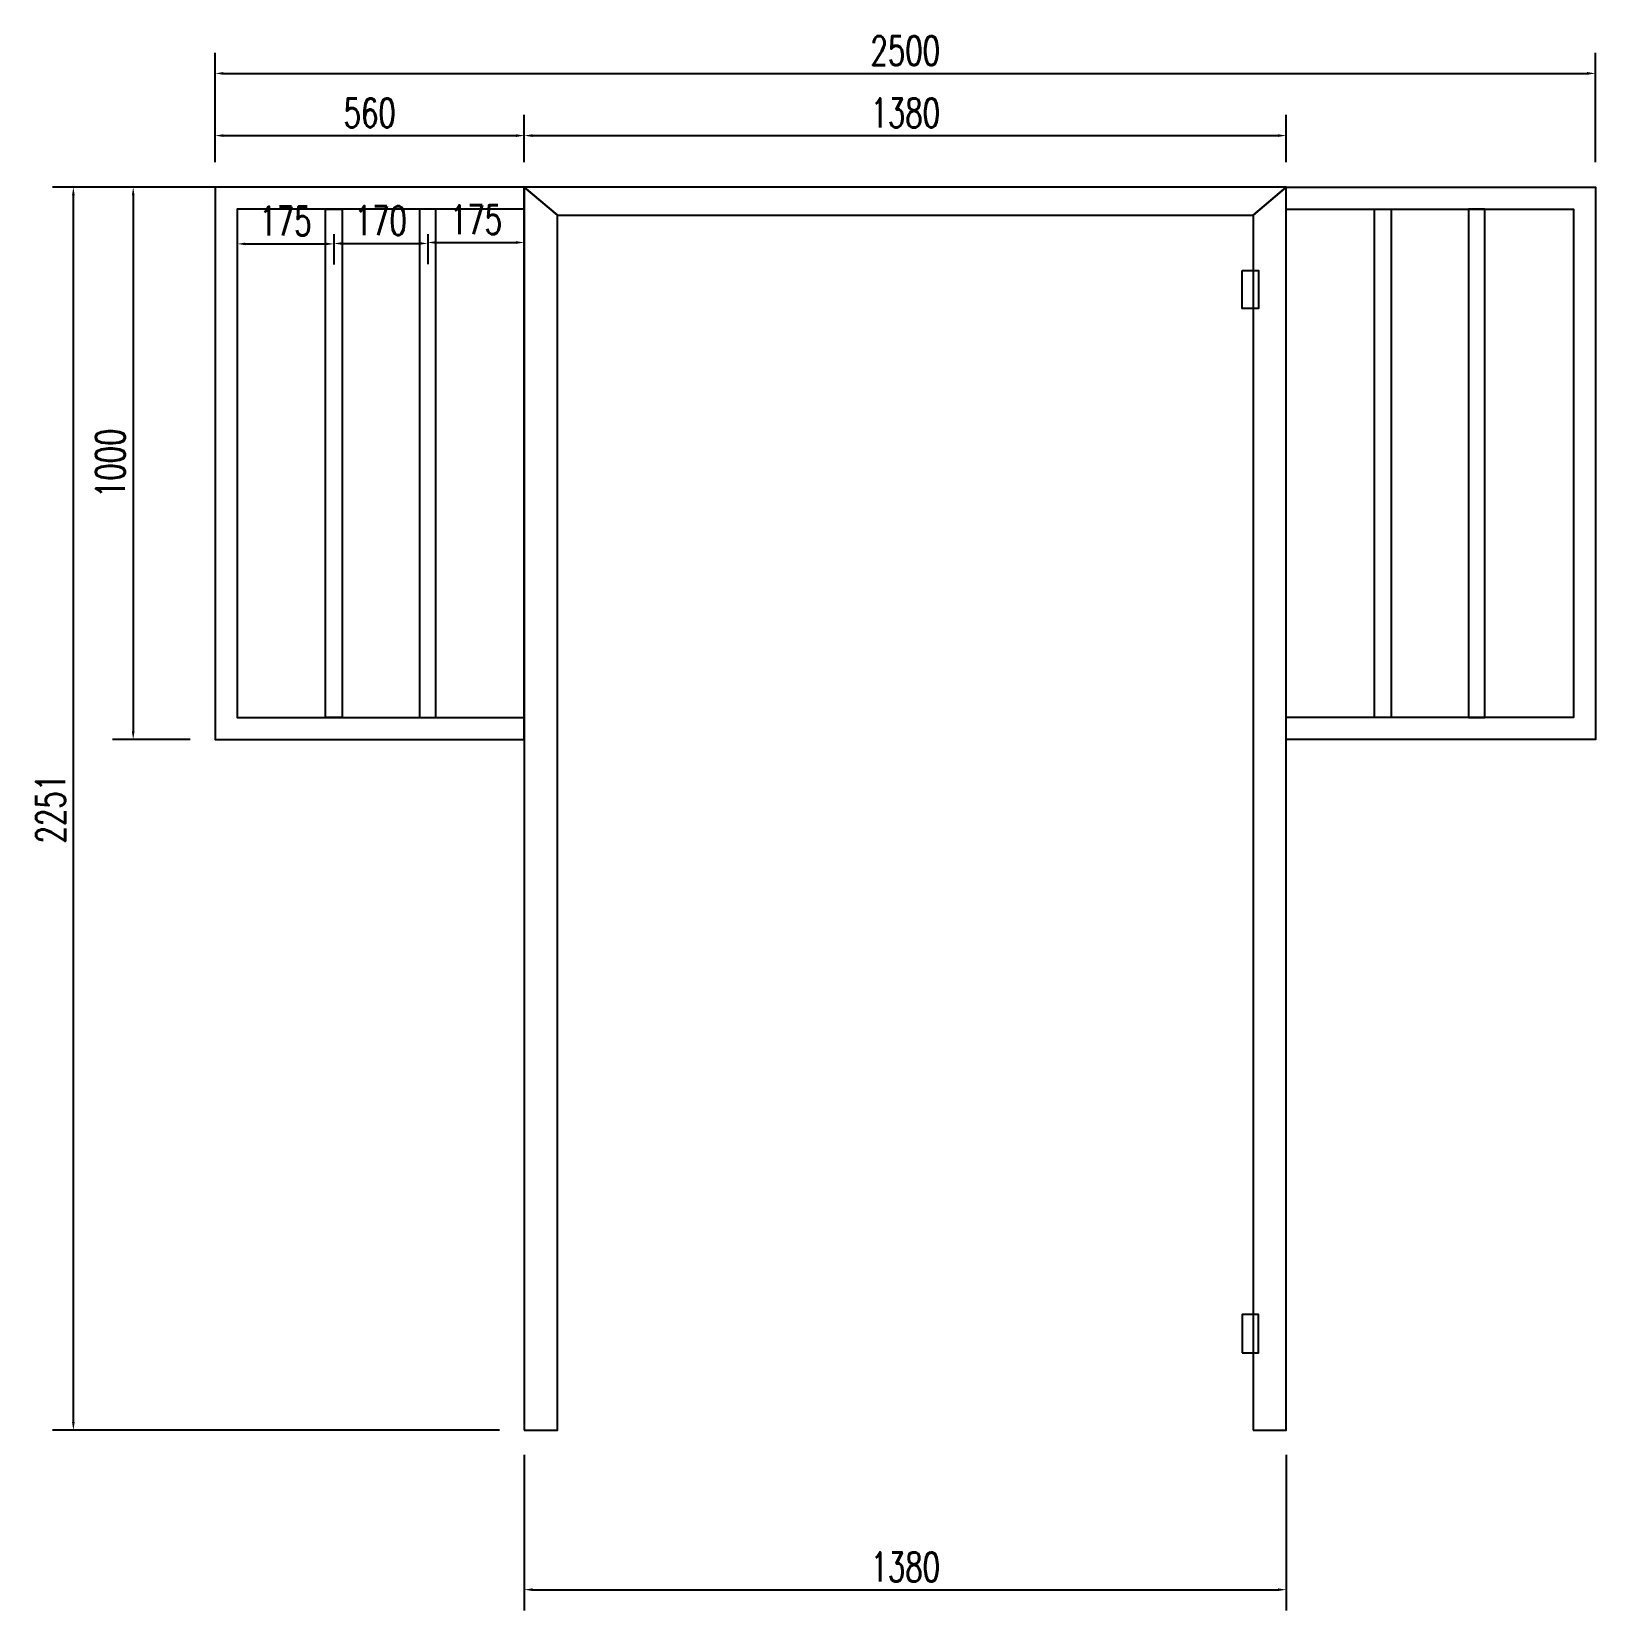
# Model space of a CAD drawing. Header units: millimetres. Extents: x -1461755 to -1310892, y 1449272 to 1531173.
# Drawn here: x -1389892 to -1387060, y 1467495 to 1470353 of the extents above; entities that cross this region are included whole.
import ezdxf

# ---------------------------------------------------------------- set-up
doc = ezdxf.new("R2010")
doc.units = ezdxf.units.MM
doc.header["$LTSCALE"] = 10
doc.layers.get('DEFPOINTS').update_dxf_attribs({"linetype": 'CONTINUOUS'})
doc.layers.add('W-PLASTIC_RAILINGS塑木栏杆', color=6, linetype='CONTINUOUS')
doc.styles.add('STANDARD_T3', font='simplex.shx', dxfattribs={"width": 0.7, "bigfont": 'gbcbig.shx'})
doc.dimstyles.new('W&&15', dxfattribs={"dimtxt": 52.5, "dimasz": 15, "dimexe": 37.5, "dimexo": 45, "dimgap": 15, "dimtad": 1, "dimdec": 0, "dimzin": 0, "dimdsep": 46, "dimtxsty": 'STANDARD_T3', "dimcen": 0.09, "dimclrd": 1, "dimclre": 1, "dimclrt": 7, "dimazin": 2, "dimtfac": 1, "dimtdec": 0, "dimtix": 1, "dimtmove": 2, "dimatfit": 3, "dimfxl": 100, "dimtolj": 1, "dimtzin": 0, "dimarcsym": 0})

# ---------------------------------------------------------------- blocks, each defined once
blk = doc.blocks.new('*D131')
at = {"layer": 'DEFPOINTS', "color": 0, "transparency": 16777216}
for p in [(-1388999.8, 1467821.1), (-1387619.8, 1467821.1), (-1387619.8, 1467532.2)]:
    blk.add_point(p, dxfattribs=at)
at = {"layer": 'W-PLASTIC_RAILINGS塑木栏杆', "color": 1, "lineweight": -2, "transparency": 16777216}
for p, q in [((-1388999.8, 1467776.1), (-1388999.8, 1467494.7)), ((-1387619.8, 1467776.1), (-1387619.8, 1467494.7)), ((-1388984.8, 1467532.2), (-1387634.8, 1467532.2))]:
    blk.add_line(p, q, dxfattribs=at)
at = {"layer": 'W-PLASTIC_RAILINGS塑木栏杆', "color": 1, "transparency": 16777216}
for points in [[(-1388984.8, 1467534.7), (-1388984.8, 1467529.7), (-1388999.8, 1467532.2)], [(-1387634.8, 1467534.7), (-1387634.8, 1467529.7), (-1387619.8, 1467532.2)]]:
    blk.add_solid(points, dxfattribs=at)
at = {"layer": 'W-PLASTIC_RAILINGS塑木栏杆', "color": 7, "transparency": 16777216, "insert": (-1388309.8, 1467573.4), "char_height": 52.5, "attachment_point": 5, "style": 'STANDARD_T3'}
blk.add_mtext('\\A1;1380', dxfattribs=at)
blk = doc.blocks.new('*D162')
at = {"layer": 'DEFPOINTS', "color": 0, "transparency": 16777216}
for p in [(-1388999.8, 1470165.1), (-1389559.8, 1470071.7), (-1388999.8, 1470071.7)]:
    blk.add_point(p, dxfattribs=at)
at = {"layer": 'W-PLASTIC_RAILINGS塑木栏杆', "color": 1, "lineweight": -2, "transparency": 16777216}
for p, q in [((-1389559.8, 1470116.7), (-1389559.8, 1470202.6)), ((-1388999.8, 1470116.7), (-1388999.8, 1470202.6)), ((-1389544.8, 1470165.1), (-1389014.8, 1470165.1))]:
    blk.add_line(p, q, dxfattribs=at)
at = {"layer": 'W-PLASTIC_RAILINGS塑木栏杆', "color": 1, "transparency": 16777216}
for points in [[(-1389544.8, 1470167.6), (-1389544.8, 1470162.6), (-1389559.8, 1470165.1)], [(-1389014.8, 1470167.6), (-1389014.8, 1470162.6), (-1388999.8, 1470165.1)]]:
    blk.add_solid(points, dxfattribs=at)
at = {"layer": 'W-PLASTIC_RAILINGS塑木栏杆', "color": 7, "transparency": 16777216, "insert": (-1389279.8, 1470206.3), "char_height": 52.5, "attachment_point": 5, "style": 'STANDARD_T3'}
blk.add_mtext('\\A1;560', dxfattribs=at)
blk = doc.blocks.new('*D163')
at = {"layer": 'DEFPOINTS', "color": 0, "transparency": 16777216}
for p in [(-1387619.8, 1470165.1), (-1388999.8, 1470071.7), (-1387619.8, 1470071.7)]:
    blk.add_point(p, dxfattribs=at)
at = {"layer": 'W-PLASTIC_RAILINGS塑木栏杆', "color": 1, "lineweight": -2, "transparency": 16777216}
for p, q in [((-1388999.8, 1470116.7), (-1388999.8, 1470202.6)), ((-1387619.8, 1470116.7), (-1387619.8, 1470202.6)), ((-1388984.8, 1470165.1), (-1387634.8, 1470165.1))]:
    blk.add_line(p, q, dxfattribs=at)
at = {"layer": 'W-PLASTIC_RAILINGS塑木栏杆', "color": 1, "transparency": 16777216}
for points in [[(-1388984.8, 1470167.6), (-1388984.8, 1470162.6), (-1388999.8, 1470165.1)], [(-1387634.8, 1470167.6), (-1387634.8, 1470162.6), (-1387619.8, 1470165.1)]]:
    blk.add_solid(points, dxfattribs=at)
at = {"layer": 'W-PLASTIC_RAILINGS塑木栏杆', "color": 7, "transparency": 16777216, "insert": (-1388309.8, 1470206.3), "char_height": 52.5, "attachment_point": 5, "style": 'STANDARD_T3'}
blk.add_mtext('\\A1;1380', dxfattribs=at)
blk = doc.blocks.new('*D164')
at = {"layer": 'DEFPOINTS', "color": 0, "transparency": 16777216}
for p in [(-1389816.6, 1470071.7), (-1388999.8, 1470071.7), (-1388999.8, 1467821.1)]:
    blk.add_point(p, dxfattribs=at)
at = {"layer": 'W-PLASTIC_RAILINGS塑木栏杆', "color": 1, "lineweight": -2, "transparency": 16777216}
for p, q in [((-1389044.8, 1470071.7), (-1389854.1, 1470071.7)), ((-1389816.6, 1467836.1), (-1389816.6, 1470056.7)), ((-1389044.8, 1467821.1), (-1389854.1, 1467821.1))]:
    blk.add_line(p, q, dxfattribs=at)
at = {"layer": 'W-PLASTIC_RAILINGS塑木栏杆', "color": 1, "transparency": 16777216}
for points in [[(-1389819.1, 1470056.7), (-1389814.1, 1470056.7), (-1389816.6, 1470071.7)], [(-1389819.1, 1467836.1), (-1389814.1, 1467836.1), (-1389816.6, 1467821.1)]]:
    blk.add_solid(points, dxfattribs=at)
at = {"layer": 'W-PLASTIC_RAILINGS塑木栏杆', "color": 7, "transparency": 16777216, "insert": (-1389857.8, 1468946.4), "char_height": 52.5, "attachment_point": 5, "rotation": 90, "style": 'STANDARD_T3'}
blk.add_mtext('\\A1;2251', dxfattribs=at)
blk = doc.blocks.new('*D165')
at = {"layer": 'DEFPOINTS', "color": 0, "transparency": 16777216}
for p in [(-1389559.8, 1470071.7), (-1389708.2, 1469071.7), (-1389559.8, 1469071.7)]:
    blk.add_point(p, dxfattribs=at)
at = {"layer": 'W-PLASTIC_RAILINGS塑木栏杆', "color": 1, "lineweight": -2, "transparency": 16777216}
for p, q in [((-1389604.8, 1470071.7), (-1389745.7, 1470071.7)), ((-1389708.2, 1470056.7), (-1389708.2, 1469086.7)), ((-1389604.8, 1469071.7), (-1389745.7, 1469071.7))]:
    blk.add_line(p, q, dxfattribs=at)
at = {"layer": 'W-PLASTIC_RAILINGS塑木栏杆', "color": 1, "transparency": 16777216}
for points in [[(-1389710.7, 1470056.7), (-1389705.7, 1470056.7), (-1389708.2, 1470071.7)], [(-1389710.7, 1469086.7), (-1389705.7, 1469086.7), (-1389708.2, 1469071.7)]]:
    blk.add_solid(points, dxfattribs=at)
at = {"layer": 'W-PLASTIC_RAILINGS塑木栏杆', "color": 7, "transparency": 16777216, "insert": (-1389749.4, 1469571.7), "char_height": 52.5, "attachment_point": 5, "rotation": 90, "style": 'STANDARD_T3'}
blk.add_mtext('\\A1;1000', dxfattribs=at)
blk = doc.blocks.new('*D166')
at = {"layer": 'DEFPOINTS', "color": 0, "transparency": 16777216}
for p in [(-1389519.8, 1470031.7), (-1389344.8, 1470031.7), (-1389344.8, 1469969)]:
    blk.add_point(p, dxfattribs=at)
at = {"layer": 'W-PLASTIC_RAILINGS塑木栏杆', "color": 1, "lineweight": -2, "transparency": 16777216}
for p, q in [((-1389519.8, 1469986.7), (-1389519.8, 1469931.5)), ((-1389504.8, 1469969), (-1389359.8, 1469969)), ((-1389344.8, 1469986.7), (-1389344.8, 1469931.5))]:
    blk.add_line(p, q, dxfattribs=at)
at = {"layer": 'W-PLASTIC_RAILINGS塑木栏杆', "color": 1, "transparency": 16777216}
for points in [[(-1389504.8, 1469971.5), (-1389504.8, 1469966.5), (-1389519.8, 1469969)], [(-1389359.8, 1469971.5), (-1389359.8, 1469966.5), (-1389344.8, 1469969)]]:
    blk.add_solid(points, dxfattribs=at)
at = {"layer": 'W-PLASTIC_RAILINGS塑木栏杆', "color": 7, "transparency": 16777216, "insert": (-1389432.3, 1470010.2), "char_height": 52.5, "attachment_point": 5, "style": 'STANDARD_T3'}
blk.add_mtext('\\A1;175', dxfattribs=at)
blk = doc.blocks.new('*D132')
at = {"layer": 'DEFPOINTS', "color": 0, "transparency": 16777216}
for p in [(-1389344.8, 1470031.7), (-1389174.8, 1470031.7), (-1389174.8, 1469969.8)]:
    blk.add_point(p, dxfattribs=at)
at = {"layer": 'W-PLASTIC_RAILINGS塑木栏杆', "color": 1, "lineweight": -2, "transparency": 16777216}
for p, q in [((-1389344.8, 1469986.7), (-1389344.8, 1469932.3)), ((-1389329.8, 1469969.8), (-1389189.8, 1469969.8)), ((-1389174.8, 1469986.7), (-1389174.8, 1469932.3))]:
    blk.add_line(p, q, dxfattribs=at)
at = {"layer": 'W-PLASTIC_RAILINGS塑木栏杆', "color": 1, "transparency": 16777216}
for points in [[(-1389329.8, 1469972.3), (-1389329.8, 1469967.3), (-1389344.8, 1469969.8)], [(-1389189.8, 1469972.3), (-1389189.8, 1469967.3), (-1389174.8, 1469969.8)]]:
    blk.add_solid(points, dxfattribs=at)
at = {"layer": 'W-PLASTIC_RAILINGS塑木栏杆', "color": 7, "transparency": 16777216, "insert": (-1389259.8, 1470011.1), "char_height": 52.5, "attachment_point": 5, "style": 'STANDARD_T3'}
blk.add_mtext('\\A1;170', dxfattribs=at)
blk = doc.blocks.new('*D133')
at = {"layer": 'DEFPOINTS', "color": 0, "transparency": 16777216}
for p in [(-1389174.8, 1470031.7), (-1388999.8, 1470031.7), (-1388999.8, 1469971.5)]:
    blk.add_point(p, dxfattribs=at)
at = {"layer": 'W-PLASTIC_RAILINGS塑木栏杆', "color": 1, "lineweight": -2, "transparency": 16777216}
for p, q in [((-1389174.8, 1469986.7), (-1389174.8, 1469934)), ((-1389159.8, 1469971.5), (-1389014.8, 1469971.5)), ((-1388999.8, 1469986.7), (-1388999.8, 1469934))]:
    blk.add_line(p, q, dxfattribs=at)
at = {"layer": 'W-PLASTIC_RAILINGS塑木栏杆', "color": 1, "transparency": 16777216}
for points in [[(-1389159.8, 1469974), (-1389159.8, 1469969), (-1389174.8, 1469971.5)], [(-1389014.8, 1469974), (-1389014.8, 1469969), (-1388999.8, 1469971.5)]]:
    blk.add_solid(points, dxfattribs=at)
at = {"layer": 'W-PLASTIC_RAILINGS塑木栏杆', "color": 7, "transparency": 16777216, "insert": (-1389087.3, 1470012.8), "char_height": 52.5, "attachment_point": 5, "style": 'STANDARD_T3'}
blk.add_mtext('\\A1;175', dxfattribs=at)
blk = doc.blocks.new('*D127')
at = {"layer": 'DEFPOINTS', "color": 0, "transparency": 16777216}
for p in [(-1387059.8, 1470277.7), (-1389559.8, 1470071.7), (-1387059.8, 1470071.7)]:
    blk.add_point(p, dxfattribs=at)
at = {"layer": 'W-PLASTIC_RAILINGS塑木栏杆', "color": 1, "lineweight": -2, "transparency": 16777216}
for p, q in [((-1389559.8, 1470116.7), (-1389559.8, 1470315.2)), ((-1387059.8, 1470116.7), (-1387059.8, 1470315.2)), ((-1389544.8, 1470277.7), (-1387074.8, 1470277.7))]:
    blk.add_line(p, q, dxfattribs=at)
at = {"layer": 'W-PLASTIC_RAILINGS塑木栏杆', "color": 1, "transparency": 16777216}
for points in [[(-1389544.8, 1470280.2), (-1389544.8, 1470275.2), (-1389559.8, 1470277.7)], [(-1387074.8, 1470280.2), (-1387074.8, 1470275.2), (-1387059.8, 1470277.7)]]:
    blk.add_solid(points, dxfattribs=at)
at = {"layer": 'W-PLASTIC_RAILINGS塑木栏杆', "color": 7, "transparency": 16777216, "insert": (-1388309.8, 1470319), "char_height": 52.5, "attachment_point": 5, "style": 'STANDARD_T3'}
blk.add_mtext('\\A1;2500', dxfattribs=at)

msp = doc.modelspace()

# ---------------------------------------------------------------- linework, layer by layer
at = {"layer": 'W-PLASTIC_RAILINGS塑木栏杆', "color": 3}
for points in [[(-1388999.8, 1470071.7), (-1389559.8, 1470071.7), (-1389559.8, 1469071.7), (-1388999.8, 1469071.7)], [(-1387619.8, 1470071.7), (-1387059.8, 1470071.7), (-1387059.8, 1469071.7), (-1387619.8, 1469071.7)], [(-1388999.8, 1470031.7), (-1389519.8, 1470031.7), (-1389519.8, 1469111.7), (-1388999.8, 1469111.7)], [(-1387619.8, 1470031.7), (-1387099.8, 1470031.7), (-1387099.8, 1469111.7), (-1387619.8, 1469111.7)]]:
    msp.add_lwpolyline(points, close=True, dxfattribs=at)
at = {"layer": 'W-PLASTIC_RAILINGS塑木栏杆'}
for points in [[(-1388999.8, 1467821.1), (-1388939.8, 1467821.1), (-1388939.8, 1470021.1), (-1388999.8, 1470071.7)], [(-1388939.8, 1470021.1), (-1387679.8, 1470021.1), (-1387619.8, 1470071.7), (-1388999.8, 1470071.7)], [(-1387679.8, 1467821.1), (-1387619.8, 1467821.1), (-1387619.8, 1470071.7), (-1387679.8, 1470021.1)], [(-1387699.6, 1469921.1), (-1387670.3, 1469921.1), (-1387670.3, 1469852), (-1387699.6, 1469852)], [(-1387699.6, 1467961.1), (-1387670.3, 1467961.1), (-1387670.3, 1468030.2), (-1387699.6, 1468030.2)]]:
    msp.add_lwpolyline(points, close=True, dxfattribs=at)
at = {"layer": 'W-PLASTIC_RAILINGS塑木栏杆', "color": 5}
for points in [[(-1389329.8, 1469111.7), (-1389359.8, 1469111.7), (-1389359.8, 1470031.7), (-1389329.8, 1470031.7)], [(-1389189.8, 1469111.7), (-1389159.8, 1469111.7), (-1389159.8, 1470031.7), (-1389189.8, 1470031.7)], [(-1387429.8, 1469111.7), (-1387459.8, 1469111.7), (-1387459.8, 1470031.7), (-1387429.8, 1470031.7)], [(-1387289.8, 1469111.7), (-1387259.8, 1469111.7), (-1387259.8, 1470031.7), (-1387289.8, 1470031.7)]]:
    msp.add_lwpolyline(points, close=True, dxfattribs=at)

# ---------------------------------------------------------------- dimensions: what is measured, and where the dimension line sits
at = {"layer": 'W-PLASTIC_RAILINGS塑木栏杆'}
for base, p1, p2, picture, middle in [((-1387059.8, 1470277.7), (-1389559.8, 1470071.7), (-1387059.8, 1470071.7), '*D127', (-1388309.8, 1470319)), ((-1388999.8, 1470165.1), (-1389559.8, 1470071.7), (-1388999.8, 1470071.7), '*D162', (-1389279.8, 1470206.3)), ((-1387619.8, 1470165.1), (-1388999.8, 1470071.7), (-1387619.8, 1470071.7), '*D163', (-1388309.8, 1470206.3)), ((-1388999.8, 1469971.5), (-1389174.8, 1470031.7), (-1388999.8, 1470031.7), '*D133', (-1389087.3, 1470012.8)), ((-1389344.8, 1469969), (-1389519.8, 1470031.7), (-1389344.8, 1470031.7), '*D166', (-1389432.3, 1470010.2)), ((-1389174.8, 1469969.8), (-1389344.8, 1470031.7), (-1389174.8, 1470031.7), '*D132', (-1389259.8, 1470011.1)), ((-1387619.8, 1467532.2), (-1388999.8, 1467821.1), (-1387619.8, 1467821.1), '*D131', (-1388309.8, 1467573.4))]:
    dim = msp.add_linear_dim(base=base, p1=p1, p2=p2, dimstyle='W&&15', dxfattribs=at)
    dim.commit()
    dim.dimension.update_dxf_attribs({"geometry": picture, "text_midpoint": middle})
for base, p1, p2, picture, middle in [((-1389816.6, 1470071.7), (-1388999.8, 1467821.1), (-1388999.8, 1470071.7), '*D164', (-1389857.8, 1468946.4)), ((-1389708.2, 1469071.7), (-1389559.8, 1470071.7), (-1389559.8, 1469071.7), '*D165', (-1389749.4, 1469571.7))]:
    dim = msp.add_linear_dim(base=base, p1=p1, p2=p2, angle=90, dimstyle='W&&15', dxfattribs=at)
    dim.commit()
    dim.dimension.update_dxf_attribs({"geometry": picture, "text_midpoint": middle})

doc.saveas('drawing.dxf')
